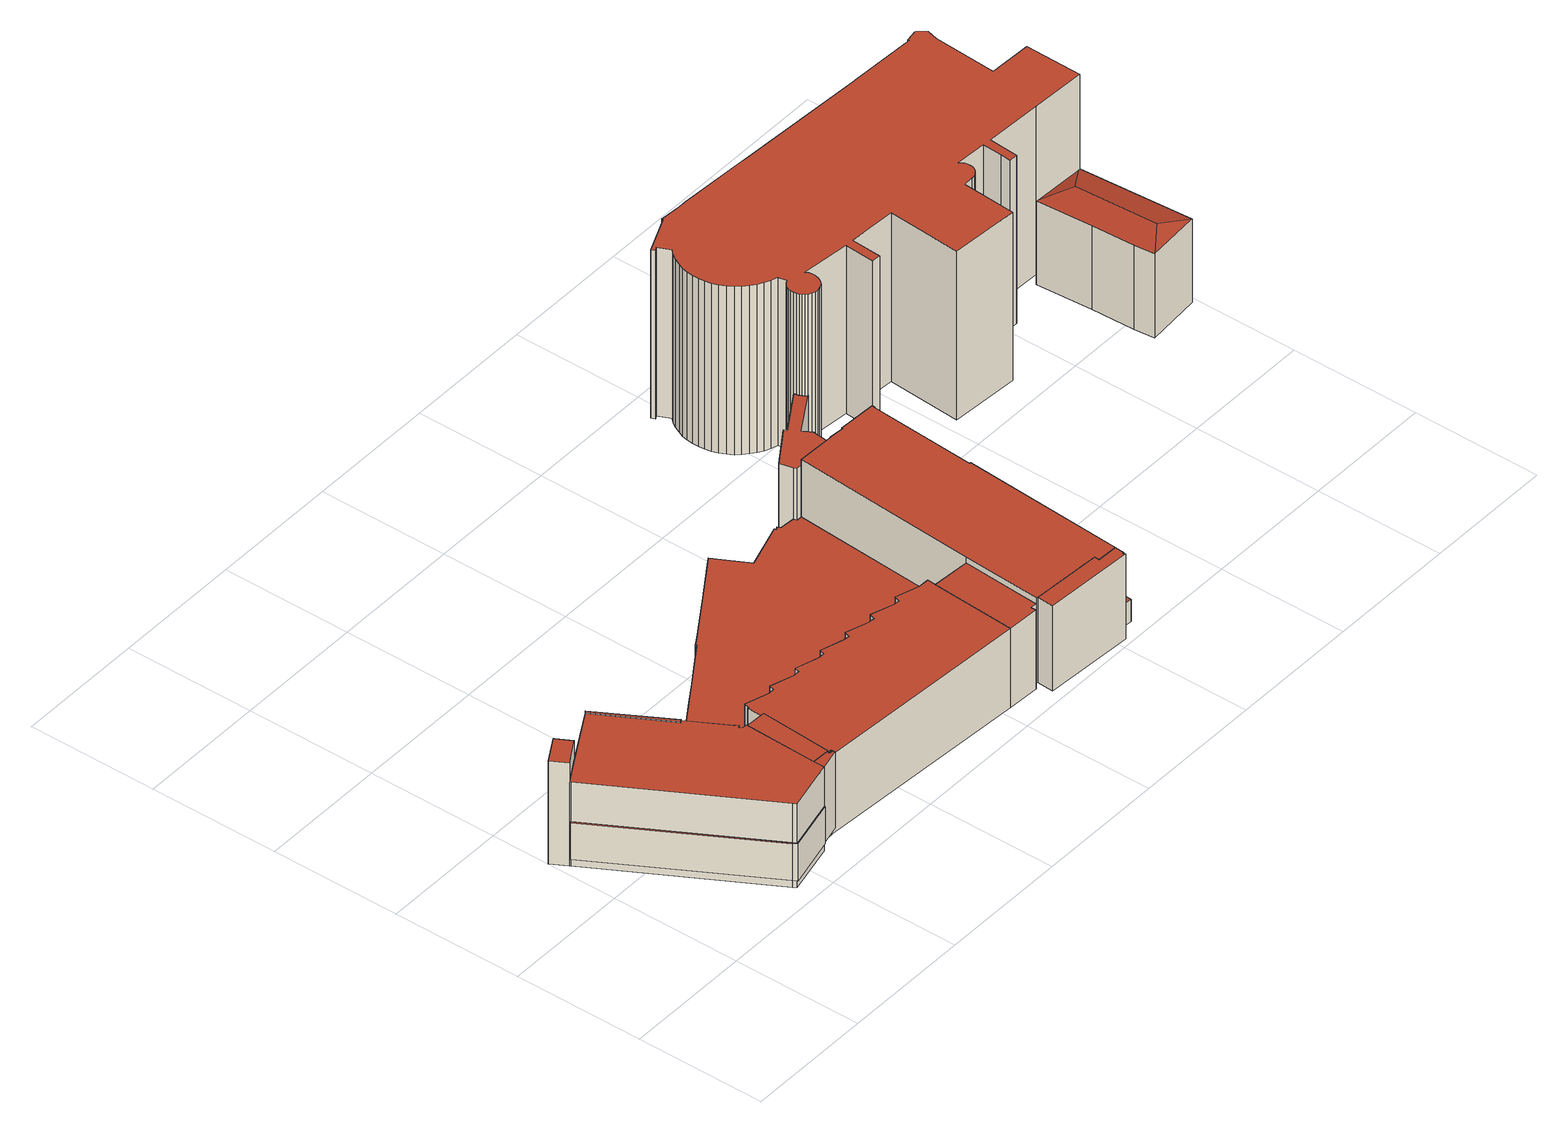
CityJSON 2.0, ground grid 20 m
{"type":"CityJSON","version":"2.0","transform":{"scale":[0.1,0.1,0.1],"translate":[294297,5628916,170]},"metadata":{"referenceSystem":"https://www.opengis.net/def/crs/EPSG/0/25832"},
"CityObjects":{
"building1":{"type":"Building","attributes":{"Gemeindeschluessel":"05334002","function":"31001_3010"},"address":[{"country":"Germany","locality":"Aachen","thoroughfareNumber":"6","thoroughfareName":"Ritter-Chorus-Straße","postcode":"52062"},{"country":"Germany","locality":"Aachen","thoroughfareNumber":"1","thoroughfareName":"Katschhof","postcode":"52062"},{"country":"Germany","locality":"Aachen","thoroughfareNumber":"1","thoroughfareName":"Johannes-Paul-II.-Straße","postcode":"52062"}],"children":["building1-1","building1-2","building1-3","building1-4","building1-5","building1-6","building1-7","building1-8","building1-9","building1-10","building1-11","building1-12","building1-13","building1-14"]},
"building1-1":{"type":"BuildingPart","attributes":{"roofType":"1000","measuredHeight":14.27,"storeysAboveGround":4},"parents":["building1"],"geometry":[{"type":"MultiSurface","lod":"2","boundaries":[[[0,1,2,3]],[[4,5,6,7]],[[8,9,5,4]],[[10,11,9,8]],[[12,13,11,10]],[[14,15,13,12]],[[10,8,4,7,16,17,18,0,3,19,20,21,22,23,14,12]],[[24,25,26,27,28,2,1,29,30,31,6,5,9,11,13,15]],[[23,32,33,14]],[[24,15,34,35]],[[35,34,33,32]],[[22,25,24,35,36,37,32,23]],[[32,37,36,35]],[[21,38,39,40,25,22]],[[26,25,40,39,38]],[[20,41,20,21,26,21]],[[27,26,21,20,41]],[[19,20,27,20]],[[28,27,20,19]],[[42,2,28,19,3]],[[18,29,43,44,0]],[[1,44,43,29]],[[17,45,46,47,18]],[[30,29,48,49]],[[49,48,47,46,45]],[[16,50,51,30,17]],[[31,30,51,50]],[[7,52,50,31,16]],[[6,31,50,52]]],"semantics":{"surfaces":[{"type":"WallSurface"},{"type":"RoofSurface"},{"type":"GroundSurface"},{"type":"ClosureSurface"}],"values":[0,0,0,0,0,0,1,2,0,0,3,0,3,0,3,0,3,0,3,3,0,3,0,0,3,0,3,0,3]}}]},
"building1-2":{"type":"BuildingPart","attributes":{"roofType":"1000","measuredHeight":13.32,"storeysAboveGround":4},"parents":["building1"],"geometry":[{"type":"MultiSurface","lod":"2","boundaries":[[[53,54,55,56]],[[57,58,54,53]],[[56,55,1,44]],[[43,59,57,53,56,44]],[[54,58,60,29,1,55]],[[60,58,57,59]],[[43,47,61,59]],[[29,60,62,48]],[[48,62,61,47]],[[44,1,29,43]]],"semantics":{"surfaces":[{"type":"WallSurface"},{"type":"RoofSurface"},{"type":"GroundSurface"},{"type":"ClosureSurface"}],"values":[0,0,0,1,2,3,0,0,3,3]}}]},
"building1-3":{"type":"BuildingPart","attributes":{"roofType":"1000","measuredHeight":13.31,"storeysAboveGround":4},"parents":["building1"],"geometry":[{"type":"MultiSurface","lod":"2","boundaries":[[[63,64,58,57]],[[59,65,66,67,68,69,70,71,72,73,74,75,76,77,78,79,80,81,82,83,84,85,86,87,88,89,90,91,92,93,94,95,96,63,57]],[[97,98,99,100,101,102,103,104,105,106,107,108,109,110,111,112,113,114,115,116,117,118,119,120,121,122,123,124,125,126,127,128,60,58,64]],[[97,64,129,130]],[[96,130,129,63]],[[98,97,130,131]],[[95,131,130,96]],[[131,132,99,98,95]],[[94,132,131,95]],[[132,133,100,99,94]],[[93,133,132,94]],[[101,100,133,134]],[[92,134,133,93]],[[102,101,92,134,135]],[[91,135,134,92]],[[103,102,135,136]],[[90,136,135,91]],[[89,104,103,90]],[[88,105,104,89]],[[87,137,138,88]],[[106,105,139,140]],[[140,139,138,137]],[[86,141,137,87]],[[107,106,140,142,143]],[[143,142,140,137,141]],[[85,144,141,142,145,108,107,86]],[[145,142,141,144]],[[84,109,108,145,146,147,144,85]],[[144,147,146,145]],[[83,148,147,146,149,110,109,84]],[[149,146,147,148]],[[82,111,110,149,150,151,148,83]],[[148,151,150,149]],[[81,152,151,150,153,112,111,82]],[[153,150,151,152]],[[80,154,155,152,81]],[[113,112,156,153,157]],[[157,153,156,152,155,154]],[[79,158,155,80]],[[114,113,157,159]],[[159,157,155,158]],[[78,115,114,79],[158,159,160,161]],[[160,159,158,161]],[[77,116,115,78],[161,160,162,163]],[[162,160,161,163]],[[76,117,116,162,164,165,163,77]],[[163,165,164,162]],[[75,118,117,76],[165,164,166,167]],[[166,164,165,167]],[[74,119,118,166,168,169,167,75]],[[167,169,168,166]],[[73,170,169,168,171,120,119,74]],[[171,168,169,170]],[[72,172,170,73]],[[121,120,171,173,174]],[[174,173,171,170,172]],[[71,122,121,173,175,176,172,72]],[[172,176,175,173]],[[70,123,122,175,177,178,176,71]],[[176,178,177,175]],[[69,179,178,70]],[[124,123,177,180]],[[180,177,178,179]],[[68,181,179,69]],[[125,124,182,180,183]],[[183,180,182,179,181]],[[67,184,181,68]],[[126,125,183,185,184]],[[181,184,185,183]],[[66,186,184,185,187,127,126,67]],[[187,185,184,186]],[[65,188,189,186,66]],[[128,127,187,190]],[[190,187,186,189,188]],[[59,60,128,190,62,61,189,65]],[[189,61,62,190]],[[57,58,60,59]]],"semantics":{"surfaces":[{"type":"WallSurface"},{"type":"RoofSurface"},{"type":"GroundSurface"},{"type":"ClosureSurface"}],"values":[0,1,2,0,3,0,3,0,3,0,3,0,3,0,3,0,3,3,3,0,0,3,0,0,3,0,3,0,3,0,3,0,3,0,3,0,0,3,0,0,3,0,3,0,3,0,3,0,3,0,3,0,3,0,0,3,0,3,0,3,0,0,3,0,0,3,0,0,3,0,3,0,0,3,0,3,3]}}]},
"building1-4":{"type":"BuildingPart","attributes":{"roofType":"1000","measuredHeight":14.01,"storeysAboveGround":4},"parents":["building1"],"geometry":[{"type":"MultiSurface","lod":"2","boundaries":[[[191,192,103,193]],[[193,194,195,196,197,191]],[[198,105,104,103,192,199]],[[196,198,199,197]],[[195,138,200,196]],[[105,198,201,139]],[[139,201,200,138]],[[194,104,89,88,195]],[[105,88,89,104]],[[193,103,90,89,104,194]],[[104,89,90,103]],[[202,203,199,192,191]],[[197,203,202,191]]],"semantics":{"surfaces":[{"type":"WallSurface"},{"type":"RoofSurface"},{"type":"GroundSurface"},{"type":"ClosureSurface"}],"values":[0,1,2,3,0,0,3,0,3,0,3,0,3]}}]},
"building1-5":{"type":"BuildingPart","attributes":{"roofType":"1000","measuredHeight":14.07,"storeysAboveGround":4},"parents":["building1"],"geometry":[{"type":"MultiSurface","lod":"2","boundaries":[[[204,205,206,207]],[[208,209,210,211]],[[212,213,214,215]],[[216,217,218,219,220,212,215,221,222,208,211,204,207,223,224,225]],[[226,206,205,210,209,227,228,214,213,229,230,231,198,199,232,233]],[[223,226,233,234,235,236,237,238,224]],[[238,237,236,235,234]],[[207,239,236,223]],[[206,226,235,240]],[[240,235,236,239]],[[211,210,205,204]],[[227,209,241,242]],[[222,243,242,241,208]],[[228,227,242,244,245]],[[221,245,244,242,246,222]],[[215,247,248,244,249,250,214,228,221]],[[250,249,244,248,247]],[[220,229,213,212],[251,252,253,254]],[[253,252,251,254]],[[219,255,254,220]],[[230,229,256,253,257,258]],[[258,257,253,256,254,255]],[[218,231,230,219],[255,257,259,260]],[[259,257,255,260]],[[217,198,231,218],[260,259,201,200]],[[201,259,260,200]],[[216,197,196,217]],[[199,198,196,197]],[[225,232,199,216],[197,203,261,262]],[[261,203,197,262]],[[224,237,263,225]],[[233,232,264,234]],[[234,264,263,237]]],"semantics":{"surfaces":[{"type":"WallSurface"},{"type":"RoofSurface"},{"type":"GroundSurface"},{"type":"ClosureSurface"}],"values":[0,0,0,1,2,0,3,0,0,3,3,0,3,0,3,0,3,0,3,0,0,3,0,3,0,3,0,3,0,3,0,0,3]}}]},
"building1-6":{"type":"BuildingPart","attributes":{"roofType":"1000","measuredHeight":17.28,"storeysAboveGround":4},"parents":["building1"],"geometry":[{"type":"MultiSurface","lod":"2","boundaries":[[[265,266,267,268]],[[269,270,266,265]],[[271,210,270,269]],[[268,267,205,272]],[[271,269,265,268,272]],[[266,270,210,205,267]],[[272,205,204,211,271]],[[210,273,211,204,205]]],"semantics":{"surfaces":[{"type":"WallSurface"},{"type":"RoofSurface"},{"type":"GroundSurface"},{"type":"ClosureSurface"}],"values":[0,0,0,0,1,2,0,3]}}]},
"building1-7":{"type":"BuildingPart","attributes":{"roofType":"1000","measuredHeight":13.28,"storeysAboveGround":4},"parents":["building1"],"geometry":[{"type":"MultiSurface","lod":"2","boundaries":[[[274,275,276,277]],[[278,279,275,274]],[[280,281,279,278]],[[282,283,281,280]],[[284,285,283,282]],[[286,287,285,284]],[[288,289,287,286]],[[290,291,289,288]],[[292,293,291,290]],[[294,295,293,292]],[[296,297,295,294]],[[52,6,297,296]],[[296,294,292,290,288,286,284,282,280,278,274,277,298,51,50,52]],[[30,299,276,275,279,281,283,285,287,289,291,293,295,297,6,31]],[[51,30,31,50]],[[298,300,46,49,301,299,30,51]],[[301,49,46,300]],[[277,302,300,301,303,304,276,299,298]],[[304,303,301,300,302]],[[50,31,6,52]]],"semantics":{"surfaces":[{"type":"WallSurface"},{"type":"RoofSurface"},{"type":"GroundSurface"},{"type":"ClosureSurface"}],"values":[0,0,0,0,0,0,0,0,0,0,0,0,1,2,3,0,3,0,3,3]}}]},
"building1-8":{"type":"BuildingPart","attributes":{"roofType":"1000","measuredHeight":14.3,"storeysAboveGround":4},"address":[{"country":"Germany","locality":"Aachen","thoroughfareNumber":"6","thoroughfareName":"Ritter-Chorus-Straße","postcode":"52062"}],"parents":["building1"],"geometry":[{"type":"MultiSurface","lod":"2","boundaries":[[[305,306,26,21]],[[307,308,306,305]],[[309,310,308,307]],[[311,312,310,309]],[[313,314,312,311]],[[315,316,314,313]],[[3,2,316,315]],[[313,311,309,307,305,21,20,19,3,315]],[[28,27,26,306,308,310,312,314,316,2]],[[19,28,2,3]],[[27,28,27,20]],[[20,27,28,317,19]],[[21,26,27,20]]],"semantics":{"surfaces":[{"type":"WallSurface"},{"type":"RoofSurface"},{"type":"GroundSurface"},{"type":"ClosureSurface"}],"values":[0,0,0,0,0,0,0,1,2,3,0,3,3]}}]},
"building1-9":{"type":"BuildingPart","attributes":{"roofType":"1000","measuredHeight":4.31,"storeysAboveGround":4},"address":[{"country":"Germany","locality":"Aachen","thoroughfareNumber":"6","thoroughfareName":"Ritter-Chorus-Straße","postcode":"52062"}],"parents":["building1"],"geometry":[{"type":"MultiSurface","lod":"2","boundaries":[[[318,319,320,321]],[[322,323,319,318]],[[324,325,323,322]],[[326,327,325,324]],[[328,329,327,326]],[[330,331,329,328]],[[332,333,331,330]],[[334,335,333,332]],[[336,337,335,334]],[[338,339,337,336]],[[340,341,339,338]],[[342,343,341,340]],[[344,345,343,342]],[[346,347,345,344]],[[348,349,347,346]],[[302,303,349,348]],[[247,249,252,251]],[[321,320,244,248]],[[247,251,254,255,260,138,137,141,144,147,148,151,152,155,158,161,163,165,167,169,170,172,176,178,179,181,184,186,189,61,47,46,300,302,348,346,344,342,340,338,336,334,332,330,328,326,324,322,318,321,248]],[[319,323,325,327,329,331,333,335,337,339,341,343,345,347,349,303,301,49,48,62,190,187,185,183,180,177,175,173,171,168,166,164,162,160,159,157,153,150,149,146,145,142,140,139,259,257,253,252,249,244,320]],[[300,301,303,302]],[[46,49,301,300]],[[47,48,49,46]],[[61,350,62,48,47]],[[189,190,62,61]],[[186,187,190,189]],[[184,185,187,186]],[[181,351,183,185,184]],[[179,180,183,181]],[[178,177,180,352,179]],[[176,175,177,178]],[[172,173,175,176]],[[170,171,173,172]],[[169,168,171,170]],[[167,166,168,169]],[[165,164,166,167]],[[163,162,164,165]],[[161,160,162,163]],[[158,159,160,161]],[[155,157,159,158]],[[152,153,157,155]],[[151,353,150,153,152]],[[148,354,149,150,151]],[[147,146,149,355,148]],[[144,145,146,147]],[[141,142,145,144]],[[137,140,142,141]],[[138,139,140,137]],[[200,201,139,138]],[[260,259,201,200]],[[255,257,259,260]],[[254,253,257,255]],[[251,252,253,254]],[[248,244,249,247]]],"semantics":{"surfaces":[{"type":"WallSurface"},{"type":"RoofSurface"},{"type":"GroundSurface"},{"type":"ClosureSurface"}],"values":[0,0,0,0,0,0,0,0,0,0,0,0,0,0,0,0,0,0,1,2,3,3,3,3,3,3,3,3,3,3,3,3,3,3,3,3,3,3,3,3,3,3,3,3,3,3,3,3,3,3,3,3,3,3]}}]},
"building1-10":{"type":"BuildingPart","attributes":{"roofType":"1000","measuredHeight":6.24,"storeysAboveGround":4},"address":[{"country":"Germany","locality":"Aachen","thoroughfareNumber":"6","thoroughfareName":"Ritter-Chorus-Straße","postcode":"52062"}],"parents":["building1"],"geometry":[{"type":"Solid","lod":"2","boundaries":[[[[356,357,358,359]],[[239,240,357,356]],[[360,361,264,263]],[[362,363,361,360]],[[359,358,363,362]],[[360,263,237,236,239,356,359,362]],[[357,240,235,234,264,361,363,358]],[[236,235,240,239]],[[237,234,235,236]],[[263,264,234,237]]]],"semantics":{"surfaces":[{"type":"WallSurface"},{"type":"RoofSurface"},{"type":"GroundSurface"},{"type":"ClosureSurface"}],"values":[[0,0,0,0,0,1,2,3,3,3]]}}]},
"building1-11":{"type":"BuildingPart","attributes":{"roofType":"1000","measuredHeight":13.79,"storeysAboveGround":4},"address":[{"country":"Germany","locality":"Aachen","thoroughfareNumber":"6","thoroughfareName":"Ritter-Chorus-Straße","postcode":"52062"}],"parents":["building1"],"geometry":[{"type":"MultiSurface","lod":"2","boundaries":[[[364,365,241,366]],[[367,244,365,364]],[[367,364,366,368]],[[365,244,242,241]],[[368,242,222,221,367]],[[244,221,222,242]],[[366,208,222,369,368]],[[370,241,242,369,222,208]]],"semantics":{"surfaces":[{"type":"WallSurface"},{"type":"RoofSurface"},{"type":"GroundSurface"},{"type":"ClosureSurface"}],"values":[0,0,1,2,0,3,0,3]}}]},
"building1-12":{"type":"BuildingPart","attributes":{"roofType":"1000","measuredHeight":12.79,"storeysAboveGround":4},"address":[{"country":"Germany","locality":"Aachen","thoroughfareNumber":"6","thoroughfareName":"Ritter-Chorus-Straße","postcode":"52062"}],"parents":["building1"],"geometry":[{"type":"MultiSurface","lod":"2","boundaries":[[[371,372,129,373]],[[262,261,372,371]],[[371,373,374,375,376,377,378,379,191,197,262]],[[202,135,134,133,132,131,130,129,372,261,203]],[[191,380,191,197]],[[202,203,197,191,380]],[[379,91,90,136,202,191]],[[135,136,90,91]],[[378,134,92,91,379]],[[135,91,92,134]],[[377,133,93,92,378]],[[134,92,93,133]],[[376,381,94,93,133,377]],[[132,133,93,94,381]],[[375,95,94,376]],[[382,131,132,94,95]],[[374,96,95,375]],[[383,130,131,95,96]],[[373,129,63,96,130,374]],[[130,96,63,129]],[[197,203,261,262]]],"semantics":{"surfaces":[{"type":"WallSurface"},{"type":"RoofSurface"},{"type":"GroundSurface"},{"type":"ClosureSurface"}],"values":[0,0,1,2,0,3,0,3,0,3,0,3,0,3,0,3,0,3,0,3,3]}}]},
"building1-13":{"type":"BuildingPart","attributes":{"roofType":"1000","measuredHeight":13.16,"storeysAboveGround":4},"address":[{"country":"Germany","locality":"Aachen","thoroughfareNumber":"6","thoroughfareName":"Ritter-Chorus-Straße","postcode":"52062"}],"parents":["building1"],"geometry":[{"type":"MultiSurface","lod":"2","boundaries":[[[384,385,34,33]],[[37,36,385,384]],[[384,33,32,37]],[[34,385,36,35]],[[33,386,34,35,32]],[[32,35,36,37]]],"semantics":{"surfaces":[{"type":"WallSurface"},{"type":"RoofSurface"},{"type":"GroundSurface"},{"type":"ClosureSurface"}],"values":[0,0,1,2,3,3]}}]},
"building1-14":{"type":"BuildingPart","attributes":{"roofType":"1000","measuredHeight":3.73,"storeysAboveGround":4},"address":[{"country":"Germany","locality":"Aachen","thoroughfareNumber":"6","thoroughfareName":"Ritter-Chorus-Straße","postcode":"52062"}],"parents":["building1"],"geometry":[{"type":"Solid","lod":"2","boundaries":[[[[387,388,25,40]],[[389,390,388,387]],[[39,26,390,389]],[[387,40,39,389]],[[25,388,390,26]],[[40,25,26,39]]]],"semantics":{"surfaces":[{"type":"WallSurface"},{"type":"RoofSurface"},{"type":"GroundSurface"},{"type":"ClosureSurface"}],"values":[[0,0,0,1,2,3]]}}]},
"building2":{"type":"Building","attributes":{"Gemeindeschluessel":"05334002","function":"31001_3012"},"address":[{"country":"Germany","locality":"Aachen","thoroughfareNumber":"38","thoroughfareName":"Markt","postcode":"52062"},{"country":"Germany","locality":"Aachen","thoroughfareNumber":"40","thoroughfareName":"Markt","postcode":"52062"}],"children":["building2-1","building2-2","building2-3"]},
"building2-1":{"type":"BuildingPart","attributes":{"roofType":"9999","measuredHeight":28.24},"parents":["building2"],"geometry":[{"type":"MultiSurface","lod":"2","boundaries":[[[391,392,393,394,395,396,397,398,399,400,401,402,403,404,405,406,407,408,409,410,411,412,413,414,415,416,417,418,419,420,421,422,423,424,425,426,427,428,429,430,431,432,433,434,435,436,437,438,439,440,441,442,443,444,445,446,447,448,449,450,451,452,453,454,455,456,457,458,459,460,461,462,463,464,465,466,467,468,469,470,471,472,473,474,475,476,477,478,479]],[[477,480,481,478]],[[476,482,480,477]],[[475,483,482,476]],[[474,484,483,475]],[[473,485,484,474]],[[472,486,485,473]],[[471,487,486,472]],[[470,488,487,471]],[[469,489,488,470]],[[468,490,489,469]],[[467,491,490,468]],[[466,492,491,467]],[[465,493,492,466]],[[464,494,493,465]],[[463,495,494,464]],[[462,496,495,463]],[[461,497,496,462]],[[460,498,497,461]],[[459,499,498,460]],[[458,500,499,459]],[[457,501,500,458]],[[456,502,501,457]],[[455,503,502,456]],[[454,504,503,455]],[[453,505,504,454]],[[452,506,505,453]],[[451,507,506,452]],[[450,508,507,451]],[[449,509,508,450]],[[448,510,509,449]],[[447,511,510,448]],[[446,512,511,447]],[[445,513,512,446]],[[444,514,513,445]],[[443,515,514,444]],[[442,516,515,443]],[[441,517,516,442]],[[440,518,517,441]],[[439,519,518,440]],[[438,520,519,439]],[[437,521,520,438]],[[436,522,521,437]],[[432,523,524,433]],[[435,525,522,436]],[[434,526,525,435]],[[433,524,526,434]],[[431,527,523,432]],[[430,528,527,431]],[[429,529,528,430]],[[428,530,529,429]],[[427,531,530,428]],[[426,532,531,427]],[[425,533,532,426]],[[424,534,533,425]],[[423,535,534,536,537,538,539,424]],[[422,540,535,423]],[[421,541,540,422]],[[420,542,541,543,544,545,546,543,421]],[[419,547,542,420]],[[418,548,547,419]],[[417,549,548,418]],[[416,550,549,417]],[[415,551,550,416]],[[414,552,551,415]],[[413,553,552,414]],[[410,554,555,411]],[[412,556,553,413]],[[411,555,556,412]],[[409,557,554,410]],[[408,558,557,409]],[[407,559,558,408]],[[406,560,559,407]],[[405,561,560,406]],[[404,562,561,405]],[[403,563,562,404]],[[402,564,563,403]],[[401,565,564,402]],[[400,566,565,401]],[[399,567,566,400]],[[398,568,567,399]],[[397,569,568,398]],[[396,570,569,397]],[[395,571,570,396]],[[394,572,571,395]],[[393,573,572,394]],[[392,574,573,393]],[[391,575,574,392]],[[479,576,575,391]],[[478,481,576,479]],[[539,538,537,536]],[[546,545,544,543]],[[480,482,483,484,485,486,487,488,489,490,491,492,493,494,495,496,497,498,499,500,501,502,503,504,505,506,507,508,509,510,511,512,513,514,515,516,517,518,519,520,521,522,525,526,524,523,527,528,529,530,531,532,533,534,535,540,541,542,547,548,549,550,551,552,553,556,555,554,557,558,559,560,561,562,563,564,565,566,567,568,569,570,571,572,573,574,575,576,481]]],"semantics":{"surfaces":[{"type":"RoofSurface"},{"type":"WallSurface"},{"type":"GroundSurface"}],"values":[0,1,1,1,1,1,1,1,1,1,1,1,1,1,1,1,1,1,1,1,1,1,1,1,1,1,1,1,1,1,1,1,1,1,1,1,1,1,1,1,1,1,1,1,1,1,1,1,1,1,1,1,1,1,1,1,1,1,1,1,1,1,1,1,1,1,1,1,1,1,1,1,1,1,1,1,1,1,1,1,1,1,1,1,1,1,1,1,1,1,1,1,2]}}]},
"building2-2":{"type":"BuildingPart","attributes":{"roofType":"9999","measuredHeight":6},"address":[{"country":"Germany","locality":"Aachen","thoroughfareNumber":"38","thoroughfareName":"Markt","postcode":"52062"}],"parents":["building2"],"geometry":[{"type":"MultiSurface","lod":"2","boundaries":[[[538,577,578,539]],[[577,579,580,578]],[[538,537,579,577]],[[578,580,536,539]],[[539,581,536,537,538]],[[579,537,536,580]]],"semantics":{"surfaces":[{"type":"RoofSurface"},{"type":"WallSurface"},{"type":"GroundSurface"}],"values":[0,1,1,1,1,2]}}]},
"building2-3":{"type":"BuildingPart","attributes":{"roofType":"1000","measuredHeight":3.54},"address":[{"country":"Germany","locality":"Aachen","thoroughfareNumber":"38","thoroughfareName":"Markt","postcode":"52062"}],"parents":["building2"],"geometry":[{"type":"Solid","lod":"2","boundaries":[[[[582,583,584,585]],[[586,587,583,582]],[[588,589,587,586]],[[590,591,589,588]],[[592,593,591,590]],[[594,595,593,592]],[[596,597,595,594]],[[598,599,597,596]],[[600,601,599,598]],[[602,603,601,600]],[[604,605,603,602]],[[606,607,605,604]],[[608,609,607,606]],[[610,611,609,608]],[[612,613,611,610]],[[614,615,613,612]],[[616,617,615,614]],[[618,619,617,616]],[[620,621,619,618]],[[622,623,621,620]],[[624,625,623,622]],[[626,627,625,624]],[[628,629,627,626]],[[630,631,629,628]],[[632,633,631,630]],[[634,635,633,632]],[[636,637,635,634]],[[638,639,637,636]],[[640,641,639,638]],[[642,643,641,640]],[[644,645,643,642]],[[646,647,645,644]],[[648,649,647,646]],[[650,651,649,648]],[[652,653,651,650]],[[654,655,653,652]],[[656,657,655,654]],[[658,659,657,656]],[[660,661,659,658]],[[662,663,661,660]],[[664,665,663,662]],[[666,667,665,664]],[[668,669,667,666]],[[670,671,669,668]],[[672,673,671,670]],[[674,675,673,672]],[[676,677,675,674]],[[678,679,677,676]],[[680,681,679,678]],[[682,683,681,680]],[[684,685,683,682]],[[686,687,685,684]],[[688,689,687,686]],[[690,691,689,688]],[[692,693,691,690]],[[694,695,693,692]],[[696,697,695,694]],[[698,699,697,696]],[[700,701,699,698]],[[702,703,701,700]],[[704,705,703,702]],[[706,707,705,704]],[[708,709,707,706]],[[710,711,709,708]],[[712,713,711,710]],[[714,715,713,712]],[[716,717,715,714]],[[718,719,717,716]],[[720,721,719,718]],[[545,544,721,720]],[[722,723,543,546]],[[724,725,723,722]],[[585,584,725,724]],[[722,546,545,720,718,716,714,712,710,708,706,704,702,700,698,696,694,692,690,688,686,684,682,680,678,676,674,672,670,668,666,664,662,660,658,656,654,652,650,648,646,644,642,640,638,636,634,632,630,628,626,624,622,620,618,616,614,612,610,608,606,604,602,600,598,596,594,592,590,588,586,582,585,724]],[[583,587,589,591,593,595,597,599,601,603,605,607,609,611,613,615,617,619,621,623,625,627,629,631,633,635,637,639,641,643,645,647,649,651,653,655,657,659,661,663,665,667,669,671,673,675,677,679,681,683,685,687,689,691,693,695,697,699,701,703,705,707,709,711,713,715,717,719,721,544,543,723,725,584]],[[546,543,544,545]]]],"semantics":{"surfaces":[{"type":"WallSurface"},{"type":"RoofSurface"},{"type":"GroundSurface"},{"type":"ClosureSurface"}],"values":[[0,0,0,0,0,0,0,0,0,0,0,0,0,0,0,0,0,0,0,0,0,0,0,0,0,0,0,0,0,0,0,0,0,0,0,0,0,0,0,0,0,0,0,0,0,0,0,0,0,0,0,0,0,0,0,0,0,0,0,0,0,0,0,0,0,0,0,0,0,0,0,0,0,1,2,3]]}}]},
"building3":{"type":"Building","attributes":{"Gemeindeschluessel":"05334002","function":"31001_3010","roofType":"3200","measuredHeight":14.94},"address":[{"country":"Germany","locality":"Aachen","thoroughfareNumber":"2a","thoroughfareName":"Krämerstraße","postcode":"52062"}],"geometry":[{"type":"Solid","lod":"2","boundaries":[[[[726,727,728,729]],[[730,731,727,726]],[[732,733,731,730]],[[734,735,733,732]],[[736,737,735,734]],[[738,739,737,736]],[[729,728,739,738]],[[740,738,736,741]],[[736,734,732,741]],[[741,732,730,726,729,740]],[[729,738,740]],[[727,731,733,735,737,739,728]]]],"semantics":{"surfaces":[{"type":"WallSurface"},{"type":"RoofSurface"},{"type":"GroundSurface"}],"values":[[0,0,0,0,0,0,0,1,1,1,1,2]]}}]},
"building4":{"type":"Building","attributes":{"Gemeindeschluessel":"05334002","function":"31001_2081","roofType":"1000","measuredHeight":13.63},"geometry":[{"type":"Solid","lod":"2","boundaries":[[[[742,743,744,745]],[[746,747,743,742]],[[748,749,747,746]],[[750,751,749,748]],[[752,753,751,750]],[[745,744,753,752]],[[750,748,746,742,745,752]],[[743,747,749,751,753,744]]]],"semantics":{"surfaces":[{"type":"WallSurface"},{"type":"RoofSurface"},{"type":"GroundSurface"}],"values":[[0,0,0,0,0,0,1,2]]}}]}
},
"vertices":[
[675,44,148],[675,44,5],[677,44,5],[677,44,148],[784,450,148],[784,450,5],[761,452,5],[761,452,148],[784,452,148],[784,452,5],[843,449,148],[843,449,5],[843,445,148],[843,445,5],[842,445,148],[842,445,5],[761,451,148],[702,453,148],[683,166,148],[786,37,148],[785,29,148],[817,28,148],[833,279,148],[831,279,148],[831,279,5],[833,279,5],[817,28,5],[785,29,5],[786,37,5],[683,166,5],[702,453,5],[761,451,5],[831,279,138],[842,445,138],[842,445,7],[831,279,7],[833,279,7],[833,279,138],[817,28,20],[817,28,42],[833,279,42],[785,29,94],[677,44,76],[683,166,138],[675,44,138],[702,453,20],[702,453,52],[683,166,52],[683,166,9],[702,453,9],[761,451,138],[702,453,138],[761,452,138],
[665,37,138],[665,37,5],[665,45,5],[665,45,138],[616,40,138],[616,40,5],[624,170,138],[624,170,5],[624,170,52],[624,170,9],
[276,62,138],[276,62,5],[625,183,138],[608,184,138],[573,195,138],[570,186,138],[560,187,138],[525,198,138],[522,189,138],[512,190,138],[477,201,138],[474,192,138],[465,193,138],[429,204,138],[426,196,138],[417,196,138],[381,207,138],[379,199,138],[369,199,138],[333,210,138],[331,202,138],[321,202,138],[285,213,138],[283,205,138],[281,205,138],[279,177,138],[272,65,138],[271,65,138],[271,64,138],[270,64,138],[270,61,138],[274,61,138],[274,64,138],[276,64,138],[276,64,5],[274,64,5],[274,61,5],[270,61,5],[270,64,5],[271,64,5],[271,65,5],[272,65,5],[279,177,5],[281,205,5],[283,205,5],[285,213,5],[321,202,5],[331,202,5],[333,210,5],[369,199,5],[379,199,5],[381,207,5],[417,196,5],[426,196,5],[429,204,5],[465,193,5],[474,192,5],[477,201,5],[512,190,5],[522,189,5],[525,198,5],[560,187,5],[570,186,5],[573,195,5],[608,184,5],[625,183,5],[276,62,17],[276,64,17],[274,64,17],[274,61,17],[270,61,17],[270,64,17],[271,64,17],[271,65,17],[281,205,52],[279,177,52],[279,177,9],[281,205,9],[283,205,52],[283,205,9],[283,205,50],[285,213,52],[285,213,9],[321,202,9],[321,202,52],[331,202,52],[331,202,9],[333,210,9],[333,210,52],[369,199,52],[369,199,9],[379,199,31],[379,199,52],[369,199,20],[379,199,9],[381,207,52],[381,207,9],[417,196,9],[417,196,52],[426,196,9],[426,196,52],[429,204,9],[429,204,52],[465,193,9],[465,193,52],[474,192,9],[474,192,52],[477,201,52],[477,201,9],[512,190,52],[512,190,9],[512,190,40],[522,189,9],[522,189,52],[525,198,9],[525,198,52],[560,187,52],[560,187,9],[570,186,52],[560,187,31],[570,186,9],[573,195,52],[573,195,9],[608,184,52],[608,184,9],[625,183,26],[625,183,52],[625,183,9],
[271,66,145],[271,66,5],[271,65,145],[272,65,145],[279,177,145],[246,179,145],[243,67,145],[246,179,5],[243,67,5],[246,179,52],[246,179,9],[271,66,17],[243,67,17],
[15,286,146],[15,286,5],[16,285,5],[16,285,146],[135,356,146],[135,356,5],[54,309,5],[54,309,146],[237,191,146],[237,191,5],[236,190,5],[236,190,146],[243,67,146],[246,179,146],[238,180,146],[236,184,146],[240,186,146],[201,251,146],[197,248,146],[161,35,146],[164,30,146],[243,49,146],[161,35,5],[197,248,5],[201,251,5],[240,186,5],[236,184,5],[238,180,5],[243,49,5],[164,30,5],[164,30,18],[161,35,18],[161,35,80],[164,30,80],[164,30,28],[16,285,80],[16,285,18],[135,356,9],[197,248,9],[197,248,112],[201,251,9],[201,251,42],[197,248,83],[236,190,52],[201,251,52],[236,190,9],[236,190,31],[237,191,52],[237,191,9],[240,186,9],[240,186,52],[236,184,52],[240,186,40],[236,184,9],[236,184,25],[238,180,9],[238,180,52],[243,49,17],[243,49,145],[243,49,80],[243,49,18],
[40,333,178],[40,333,5],[1,310,5],[1,310,178],[41,332,178],[41,332,5],[54,309,178],[15,286,178],[54,309,93],
[687,478,138],[687,478,5],[692,458,5],[692,458,138],[743,515,138],[743,515,5],[746,511,138],[746,511,5],[808,550,138],[808,550,5],[809,546,138],[809,546,5],[810,542,138],[810,542,5],[812,539,138],[812,539,5],[814,536,138],[814,536,5],[817,533,138],[817,533,5],[756,496,138],[756,496,5],[764,483,138],[764,483,5],[694,453,138],[694,453,5],[694,453,52],[694,453,9],[692,458,52],[692,458,9],[692,458,14],
[816,13,148],[816,13,5],[814,13,148],[814,13,5],[814,12,148],[814,12,5],[815,12,148],[815,12,5],[815,9,148],[815,9,5],[676,18,148],[676,18,5],[786,37,112],
[236,278,52],[236,278,9],[238,275,9],[238,275,52],[321,334,52],[321,334,9],[353,355,52],[353,355,9],[418,398,52],[418,398,9],[416,399,52],[416,399,9],[429,407,52],[429,407,9],[490,447,52],[490,447,9],[551,487,52],[551,487,9],[563,495,52],[563,495,9],[574,475,52],[574,475,9],[592,443,52],[592,443,9],[661,465,52],[661,465,9],[663,462,52],[663,462,9],[666,465,52],[666,465,9],[669,460,52],[669,460,9],[624,170,31],[570,186,47],[560,187,25],[333,210,23],[331,202,17],[331,202,50],
[14,283,80],[14,283,18],[159,34,18],[159,34,80],[243,47,80],[243,47,18],[163,28,80],[163,28,18],
[138,358,147],[138,358,9],[135,356,147],[201,251,147],[197,248,147],[197,248,106],[135,356,59],
[276,57,145],[276,57,17],[276,62,145],[276,64,145],[274,64,145],[274,61,145],[270,61,145],[270,64,145],[271,64,145],[271,66,80],[274,61,110],[274,64,44],[276,64,93],
[844,444,138],[844,444,7],[842,445,103],
[863,277,42],[863,277,5],[847,26,42],[847,26,5],
[1114,512,308],[1130,513,308],[1135,513,308],[1138,515,308],[1142,518,308],[1145,521,308],[1147,525,308],[1148,528,308],[1148,532,308],[1148,536,308],[1147,540,308],[1145,543,308],[1142,546,308],[1190,543,308],[1189,513,308],[1188,497,308],[1201,497,308],[1204,542,308],[1293,538,308],[1378,534,308],[1379,622,308],[1313,625,308],[1319,723,308],[1323,740,308],[1314,752,308],[1312,753,308],[1294,750,308],[1294,748,308],[1189,753,308],[1184,753,308],[977,765,308],[971,766,308],[863,772,308],[851,772,308],[817,774,308],[817,772,308],[760,747,308],[763,741,308],[768,744,308],[777,725,308],[770,718,308],[765,710,308],[761,701,308],[757,692,308],[755,683,308],[754,673,308],[754,663,308],[755,654,308],[757,644,308],[760,635,308],[765,626,308],[770,617,308],[776,610,308],[784,603,308],[792,597,308],[800,592,308],[809,588,308],[819,585,308],[822,572,308],[818,570,308],[814,567,308],[811,563,308],[809,559,308],[808,555,308],[808,550,308],[809,546,308],[810,542,308],[812,539,308],[814,536,308],[817,533,308],[822,531,308],[827,529,308],[832,529,308],[837,530,308],[842,532,308],[846,536,308],[849,540,308],[851,545,308],[852,550,308],[852,555,308],[851,560,308],[848,564,308],[924,556,308],[921,510,308],[934,509,308],[937,556,308],[1010,551,308],[1003,437,308],[1109,430,308],[1010,551,25],[1003,437,25],[937,556,25],[934,509,25],[921,510,25],[924,556,25],[848,564,25],[851,560,25],[852,555,25],[852,550,25],[851,545,25],[849,540,25],[846,536,25],[842,532,25],[837,530,25],[832,529,25],[827,529,25],[822,531,25],[817,533,25],[814,536,25],[812,539,25],[810,542,25],[809,546,25],[808,550,25],[808,555,25],[809,559,25],[811,563,25],[814,567,25],[818,570,25],[822,572,25],[819,585,25],[809,588,25],[800,592,25],[792,597,25],[784,603,25],[776,610,25],[770,617,25],[765,626,25],[760,635,25],[757,644,25],[755,654,25],[754,663,25],[754,673,25],[765,710,25],[761,701,25],[755,683,25],[757,692,25],[770,718,25],[777,725,25],[768,744,25],[763,741,25],[760,747,25],[817,772,25],[817,774,25],[851,772,25],[863,772,25],[851,772,41],[863,772,41],[863,772,101],[851,772,101],[971,766,25],[977,765,25],[1184,753,25],[977,765,37],[1184,753,37],[1184,753,73],[977,765,73],[1189,753,25],[1294,748,25],[1294,750,25],[1312,753,25],[1314,752,25],[1323,740,25],[1319,723,25],[1378,534,25],[1379,622,25],[1313,625,25],[1293,538,25],[1204,542,25],[1201,497,25],[1188,497,25],[1189,513,25],[1190,543,25],[1142,546,25],[1145,543,25],[1147,540,25],[1148,536,25],[1148,532,25],[1148,528,25],[1147,525,25],[1145,521,25],[1142,518,25],[1138,515,25],[1135,513,25],[1130,513,25],[1114,512,25],[1109,430,25],
[863,787,101],[852,787,101],[863,787,41],[852,787,41],[851,772,60],
[977,773,73],[977,773,37],[976,773,37],[976,773,73],[978,791,73],[978,791,37],[977,791,73],[977,791,37],[977,797,73],[977,797,37],[979,797,73],[979,797,37],[980,818,73],[980,818,37],[979,818,73],[979,818,37],[979,823,73],[979,823,37],[983,822,73],[983,822,37],[983,821,73],[983,821,37],[1001,820,73],[1001,820,37],[1001,822,73],[1001,822,37],[1006,821,73],[1006,821,37],[1006,816,73],[1006,816,37],[1005,816,73],[1005,816,37],[1004,795,73],[1004,795,37],[1005,795,73],[1005,795,37],[1005,793,73],[1005,793,37],[1026,792,73],[1026,792,37],[1026,793,73],[1026,793,37],[1032,792,73],[1032,792,37],[1032,791,73],[1032,791,37],[1057,790,73],[1057,790,37],[1057,791,73],[1057,791,37],[1059,790,73],[1059,790,37],[1059,796,73],[1059,796,37],[1056,797,73],[1056,797,37],[1059,803,73],[1059,803,37],[1062,802,73],[1062,802,37],[1070,809,73],[1070,809,37],[1069,812,73],[1069,812,37],[1075,814,73],[1075,814,37],[1076,810,73],[1076,810,37],[1088,809,73],[1088,809,37],[1090,813,73],[1090,813,37],[1096,810,73],[1096,810,37],[1094,806,73],[1094,806,37],[1101,798,73],[1101,798,37],[1104,801,73],[1104,801,37],[1107,796,73],[1107,796,37],[1104,794,73],[1104,794,37],[1104,788,73],[1104,788,37],[1107,788,73],[1107,788,37],[1106,787,73],[1106,787,37],[1130,785,73],[1130,785,37],[1130,786,73],[1130,786,37],[1134,786,73],[1134,786,37],[1134,785,73],[1134,785,37],[1158,783,73],[1158,783,37],[1158,785,73],[1158,785,37],[1160,785,73],[1160,785,37],[1161,808,73],[1161,808,37],[1159,808,73],[1159,808,37],[1158,813,73],[1158,813,37],[1163,812,73],[1163,812,37],[1163,811,73],[1163,811,37],[1183,811,73],[1183,811,37],[1183,812,73],[1183,812,37],[1188,811,73],[1188,811,37],[1188,806,73],[1188,806,37],[1186,806,73],[1186,806,37],[1185,785,73],[1185,785,37],[1187,784,73],[1187,784,37],[1187,779,73],[1187,779,37],[1185,779,73],[1185,779,37],[1184,761,73],[1184,761,37],[1186,761,73],[1186,761,37],[1186,755,73],[1186,755,37],[1184,755,73],[1184,755,37],[977,768,73],[977,768,37],[976,768,73],[976,768,37],
[1302,384,149],[1302,384,8],[1305,353,8],[1305,353,149],[1299,451,149],[1299,451,8],[1293,538,149],[1293,538,8],[1378,534,149],[1378,534,8],[1378,535,149],[1378,535,8],[1390,359,149],[1390,359,8],[1346,382,158],[1338,510,158],
[1323,740,167],[1323,740,30],[1319,723,30],[1319,723,167],[1314,752,167],[1314,752,30],[1331,758,167],[1331,758,30],[1379,622,167],[1379,622,30],[1313,625,167],[1313,625,30]
]}
